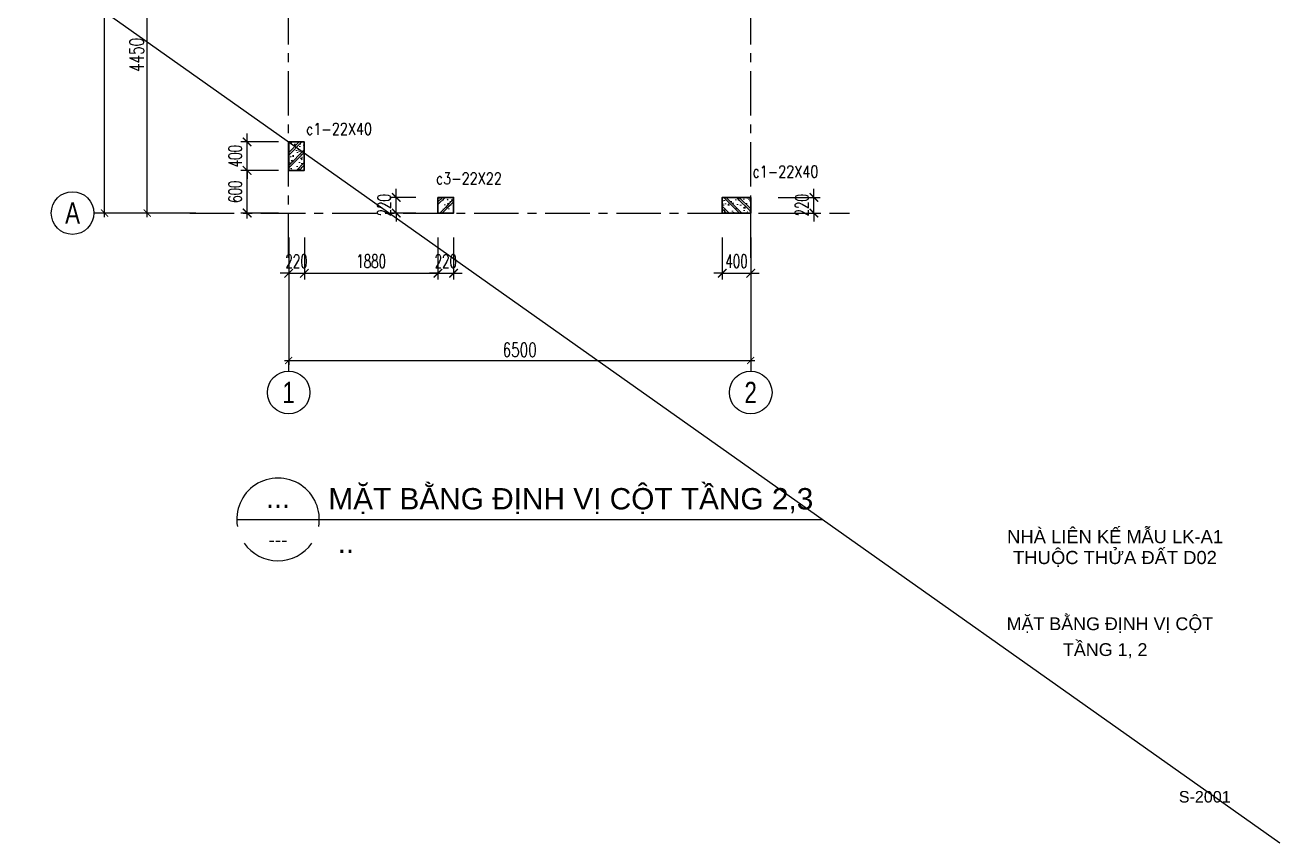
# Model space of a CAD drawing. Header units: millimetres. Extents: x -529861 to -223882, y -171969 to 61504.
# Drawn here: x -457432 to -439778, y -31442 to -19940 of the extents above; entities that cross this region are included whole.
import ezdxf
from ezdxf.enums import TextEntityAlignment as Align

# ---------------------------------------------------------------- set-up
doc = ezdxf.new("R2010")
doc.units = ezdxf.units.MM
doc.header["$LTSCALE"] = 5000
doc.linetypes.add('CENTER', pattern=[2, 1.25, -0.25, 0.25, -0.25])
doc.layers.get('Defpoints').update_dxf_attribs({"color": 143})
for name, color, linetype, lineweight in [('G-ANNO-TTLB', 7, 'Continuous', 18), ('KC-COT-HATCH', 13, 'Continuous', 15), ('KC-COT-NETCAT', 2, 'Continuous', 30), ('S-text', 2, 'Continuous', 20), ('S-TEXT35', 3, 'Continuous', 30)]:
    doc.layers.add(name, color=color, linetype=linetype, lineweight=lineweight)
for name, color, linetype in [('KC ICC-COTVACH', 3, 'Continuous'), ('KCS_AXIS', 18, 'CENTER'), ('KCS_BORDER', 3, 'Continuous'), ('KCS_CHI', 1, 'Continuous'), ('KCS_DIM', 1, 'Continuous'), ('KCS_TEXT', 2, 'Continuous'), ('KCS_TEXT_BANVE_SO', 1, 'Continuous'), ('KCS_TEXT_BANVE_TEN', 162, 'Continuous')]:
    doc.layers.add(name, color=color, linetype=linetype)
doc.layers.add('KCS_Plotter', color=11, linetype='Continuous', plot=False)
doc.styles.add('.VnArialH', font='')
doc.styles.add('Arial_13', font='arial.ttf', dxfattribs={"height": 2.5})
doc.styles.add('Arial_14', font='arial.ttf', dxfattribs={"height": 2.5})
doc.styles.add('s-text', font='vnsimli.shx', dxfattribs={"width": 0.7})
doc.styles.add('style1', font='arial.ttf', dxfattribs={"width": 0.75})
doc.styles.add('VNAVANTH', font='')
doc.styles.add('vnsimpli', font='vnsimli.shx', dxfattribs={"width": 0.65})
doc.styles.get('.VnArialH').set_extended_font_data('.VnArialH')
doc.styles.get('VNAVANTH').set_extended_font_data('.VnAvantH')
doc.dimstyles.new('1-100s', dxfattribs={"dimtxt": 200, "dimasz": 100, "dimexe": 60, "dimexo": 0, "dimgap": 50, "dimtad": 1, "dimdec": 0, "dimzin": 0, "dimdsep": 46, "dimtxsty": 's-text', "dimblk1": 'ARCHTICK', "dimblk2": 'ARCHTICK', "dimsah": 1, "dimcen": 80, "dimdle": 60, "dimclrd": 9, "dimclre": 9, "dimclrt": 2, "dimadec": 0, "dimazin": 0, "dimtfac": 0.0001, "dimtdec": 0, "dimtix": 1, "dimtmove": 1, "dimatfit": 3, "dimldrblk": 'ARCHTICK', "dimfxl": 200, "dimtolj": 1, "dimtzin": 0, "dimarcsym": 0})
doc.dimstyles.new('KCS_DIM75', dxfattribs={"dimscale": 75, "dimtxt": 2.5, "dimasz": 1.6, "dimexe": 1.2, "dimexo": 0, "dimgap": 1, "dimtad": 1, "dimdec": 0, "dimzin": 0, "dimdsep": 46, "dimtxsty": 'vnsimpli', "dimblk": 'ARCHTICK', "dimcen": 0, "dimdle": 1, "dimclrd": 256, "dimclre": 256, "dimclrt": 2, "dimadec": 0, "dimazin": 0, "dimtfac": 1, "dimtdec": 0, "dimtix": 1, "dimtmove": 2, "dimatfit": 3, "dimfxl": 1, "dimtolj": 1, "dimtzin": 0, "dimarcsym": 0})

# ---------------------------------------------------------------- blocks, each defined once
blk = doc.blocks.new('*U935')
at = {"layer": 'KC-COT-HATCH'}
h = blk.add_hatch(dxfattribs=at)
h.set_pattern_fill('CHAU-02', color=256, scale=30, pattern_type=2)
h.set_pattern_definition([(50, (-758.44, -466.9), (215.178, -18.826), [22.5, -247.5]), (355, (-758.44, -466.9), (-41.625, 225.658), [18, -198]), (100.451, (-740.51, -468.47), (173.553, 206.83), [19.122, -210.343]), (46.184, (-758.44, -406.9), (320.17, -49.656), [33.75, -371.25]), (96.636, (-731.76, -411.04), (280.4, 292.24), [28.68, -315.514]), (351.184, (-758.44, -406.9), (280.4, 292.24), [27, -297]), (21, (-728.44, -421.9), (179.072, -120.786), [22.5, -247.5]), (226, (-728.44, -421.9), (201.565, -109.66), [18, -198]), (71.451, (-713.52, -431.97), (252.067, 96.76), [19.122, -210.343]), (67.5, (-758.44, -466.9), (-46.775, 88.3123), [0, -195.6, 0, -201, 0, -198.75]), (4.5, (-758.44, -466.9), (85.005, 114.031), [0, -114.6, 0, -191.1, 0, -75.75]), (327.5, (-825.34, -466.9), (160.147, -6.7665), [0, -75, 0, -234, 0, -310.5]), (317.5, (-855.34, -466.9), (174.956, 30.031), [0, -97.5, 0, -155.4, 0, -220.5]), (315, (-758.44, -466.9), (90.156, 90.156), []), (315, (-758.44, -430.15), (90.156, 90.156), [])])
h.paths.add_polyline_path([(-110, 200), (-110, -200), (110, -200), (110, 200)])
at = {"layer": 'KC-COT-NETCAT'}
blk.add_lwpolyline([(-110, -200), (110, -200), (110, 200), (-110, 200)], close=True, dxfattribs=at)
blk = doc.blocks.new('_ArchTick')
at = {"color": 0, "linetype": 'ByBlock', "const_width": 0.15}
blk.add_lwpolyline([(-0.5, -0.5), (0.5, 0.5)], dxfattribs=at)
blk = doc.blocks.new('*D1159')
at = {"layer": 'Defpoints', "color": 0, "ltscale": 1500, "transparency": 16777216}
for p in [(-30105, -46736), (-23605, -46736), (-23605, -48212)]:
    blk.add_point(p, dxfattribs=at)
at = {"layer": 'KCS_DIM', "color": 9, "lineweight": -2, "ltscale": 1500, "transparency": 16777216}
for p, q in [((-30105, -46736), (-30105, -48272)), ((-23605, -46736), (-23605, -48272)), ((-30165, -48212), (-23545, -48212))]:
    blk.add_line(p, q, dxfattribs=at)
at = {"layer": 'KCS_DIM', "color": 9, "lineweight": -2, "ltscale": 1500, "transparency": 16777216, "xscale": 100, "yscale": 100, "zscale": 100, "rotation": 180}
blk.add_blockref('_ArchTick', (-30105, -48212), dxfattribs=at)
at = {"layer": 'KCS_DIM', "color": 9, "lineweight": -2, "ltscale": 1500, "transparency": 16777216, "xscale": 100, "yscale": 100, "zscale": 100}
blk.add_blockref('_ArchTick', (-23605, -48212), dxfattribs=at)
at = {"layer": 'KCS_DIM', "color": 2, "ltscale": 1500, "transparency": 16777216, "insert": (-26855, -48062), "char_height": 200, "attachment_point": 5, "style": 's-text'}
blk.add_mtext('\\A1;6500', dxfattribs=at)
blk = doc.blocks.new('*D1160')
at = {"layer": 'Defpoints', "color": 0, "ltscale": 1500, "transparency": 16777216}
for p in [(-32095, -41688), (-31449, -41688), (-31412, -46138)]:
    blk.add_point(p, dxfattribs=at)
at = {"layer": 'KCS_DIM', "color": 9, "lineweight": -2, "ltscale": 1500, "transparency": 16777216}
for p, q in [((-32095, -46198), (-32095, -41628)), ((-31449, -41688), (-32155, -41688)), ((-31412, -46138), (-32155, -46138))]:
    blk.add_line(p, q, dxfattribs=at)
at = {"layer": 'KCS_DIM', "color": 9, "lineweight": -2, "ltscale": 1500, "transparency": 16777216, "xscale": 100, "yscale": 100, "zscale": 100}
for p, rotation in [((-32095, -41688), 90), ((-32095, -46138), 270)]:
    blk.add_blockref('_ArchTick', p, dxfattribs=dict(at, rotation=rotation))
at = {"layer": 'KCS_DIM', "color": 2, "ltscale": 1500, "transparency": 16777216, "insert": (-32245, -43913), "char_height": 200, "attachment_point": 5, "rotation": 90, "style": 's-text'}
blk.add_mtext('\\A1;4450', dxfattribs=at)
blk = doc.blocks.new('*D1161')
at = {"layer": 'Defpoints', "color": 0, "ltscale": 1500, "transparency": 16777216}
for p in [(-32095, -39178), (-31495, -39178), (-31449, -41688)]:
    blk.add_point(p, dxfattribs=at)
at = {"layer": 'KCS_DIM', "color": 9, "lineweight": -2, "ltscale": 1500, "transparency": 16777216}
for p, q in [((-31495, -39178), (-32155, -39178)), ((-32095, -41748), (-32095, -39118)), ((-31449, -41688), (-32155, -41688))]:
    blk.add_line(p, q, dxfattribs=at)
at = {"layer": 'KCS_DIM', "color": 9, "lineweight": -2, "ltscale": 1500, "transparency": 16777216, "xscale": 100, "yscale": 100, "zscale": 100}
for p, rotation in [((-32095, -39178), 90), ((-32095, -41688), 270)]:
    blk.add_blockref('_ArchTick', p, dxfattribs=dict(at, rotation=rotation))
at = {"layer": 'KCS_DIM', "color": 2, "ltscale": 1500, "transparency": 16777216, "insert": (-32245, -40433), "char_height": 200, "attachment_point": 5, "rotation": 90, "style": 's-text'}
blk.add_mtext('\\A1;2510', dxfattribs=at)
blk = doc.blocks.new('*D1162')
at = {"layer": 'Defpoints', "color": 0, "ltscale": 1500, "transparency": 16777216}
for p in [(-32095, -34838), (-31346, -34838), (-31495, -39178)]:
    blk.add_point(p, dxfattribs=at)
at = {"layer": 'KCS_DIM', "color": 9, "lineweight": -2, "ltscale": 1500, "transparency": 16777216}
for p, q in [((-31346, -34838), (-32155, -34838)), ((-32095, -39238), (-32095, -34778)), ((-31495, -39178), (-32155, -39178))]:
    blk.add_line(p, q, dxfattribs=at)
at = {"layer": 'KCS_DIM', "color": 9, "lineweight": -2, "ltscale": 1500, "transparency": 16777216, "xscale": 100, "yscale": 100, "zscale": 100}
for p, rotation in [((-32095, -34838), 90), ((-32095, -39178), 270)]:
    blk.add_blockref('_ArchTick', p, dxfattribs=dict(at, rotation=rotation))
at = {"layer": 'KCS_DIM', "color": 2, "ltscale": 1500, "transparency": 16777216, "insert": (-32245, -37008), "char_height": 200, "attachment_point": 5, "rotation": 90, "style": 's-text'}
blk.add_mtext('\\A1;4340', dxfattribs=at)
blk = doc.blocks.new('*D1163')
at = {"layer": 'Defpoints', "color": 0, "ltscale": 1500, "transparency": 16777216}
for p in [(-32695, -34838), (-31495, -34838), (-31495, -46138)]:
    blk.add_point(p, dxfattribs=at)
at = {"layer": 'KCS_DIM', "color": 9, "lineweight": -2, "ltscale": 1500, "transparency": 16777216}
for p, q in [((-31495, -34838), (-32755, -34838)), ((-32695, -46198), (-32695, -34778)), ((-31495, -46138), (-32755, -46138))]:
    blk.add_line(p, q, dxfattribs=at)
at = {"layer": 'KCS_DIM', "color": 9, "lineweight": -2, "ltscale": 1500, "transparency": 16777216, "xscale": 100, "yscale": 100, "zscale": 100}
for p, rotation in [((-32695, -34838), 90), ((-32695, -46138), 270)]:
    blk.add_blockref('_ArchTick', p, dxfattribs=dict(at, rotation=rotation))
at = {"layer": 'KCS_DIM', "color": 2, "ltscale": 1500, "transparency": 16777216, "insert": (-32845, -40488), "char_height": 200, "attachment_point": 5, "rotation": 90, "style": 's-text'}
blk.add_mtext('\\A1;11300', dxfattribs=at)
blk = doc.blocks.new('*U10')
at = {"layer": 'KC-COT-HATCH'}
h = blk.add_hatch(dxfattribs=at)
h.set_pattern_fill('CHAU-02', color=256, scale=30, pattern_type=2)
h.set_pattern_definition([(50, (-758.44, -556.9), (215.178, -18.826), [22.5, -247.5]), (355, (-758.44, -556.9), (-41.625, 225.658), [18, -198]), (100.451, (-740.51, -558.47), (173.553, 206.83), [19.122, -210.343]), (46.184, (-758.44, -496.9), (320.17, -49.656), [33.75, -371.25]), (96.636, (-731.76, -501.04), (280.4, 292.24), [28.68, -315.514]), (351.184, (-758.44, -496.9), (280.4, 292.24), [27, -297]), (21, (-728.44, -511.9), (179.072, -120.786), [22.5, -247.5]), (226, (-728.44, -511.9), (201.565, -109.66), [18, -198]), (71.451, (-713.52, -521.97), (252.067, 96.76), [19.122, -210.343]), (67.5, (-758.44, -556.9), (-46.775, 88.3123), [0, -195.6, 0, -201, 0, -198.75]), (4.5, (-758.44, -556.9), (85.005, 114.031), [0, -114.6, 0, -191.1, 0, -75.75]), (327.5, (-825.34, -556.9), (160.147, -6.7665), [0, -75, 0, -234, 0, -310.5]), (317.5, (-855.34, -556.9), (174.956, 30.031), [0, -97.5, 0, -155.4, 0, -220.5]), (315, (-758.44, -556.9), (90.156, 90.156), []), (315, (-758.44, -520.15), (90.156, 90.156), [])])
h.paths.add_polyline_path([(-110, 110), (-110, -110), (110, -110), (110, 110)])
at = {"layer": 'KC-COT-NETCAT'}
blk.add_lwpolyline([(-110, -110), (110, -110), (110, 110), (-110, 110)], close=True, dxfattribs=at)
blk = doc.blocks.new('*U21')
blk.add_line((1, 0), (129.17, 0))
for major_axis, start_param, end_param in [((9.04, 0), -0.176637, 3.316767), ((-9.04, 0.01), 0.612827, 2.529211)]:
    blk.add_ellipse((10.04, 0), major_axis=major_axis, ratio=1, start_param=start_param, end_param=end_param)
at = {"layer": 'S-TEXT35', "style": 'VNAVANTH'}
for tag, p in [('VIET_NAME', (21.64, 3.33)), ('ENGLISH_NAME', (21.64, -7.83))]:
    blk.add_attdef(tag, p, '', height=5, dxfattribs=at)
for tag, height, p in [('VIEW-NUMBER', 5, (10.04, 1.5)), ('SHEET_NUMBER', 2.5, (10.04, -5))]:
    blk.add_attdef(tag, text='', height=height, dxfattribs=at).set_placement(p, align=Align.CENTER)
blk = doc.blocks.new('*D1048')
at = {"layer": 'Defpoints', "color": 0, "linetype": 'ByBlock', "ltscale": 1500, "transparency": 16777216}
for p in [(-454308, -21983), (-453865, -21983), (-453865, -22583)]:
    blk.add_point(p, dxfattribs=at)
at = {"layer": 'KCS_DIM', "linetype": 'ByBlock', "lineweight": -2, "ltscale": 1500, "transparency": 16777216}
for p, q in [((-453865, -21983), (-454398, -21983)), ((-454308, -22658), (-454308, -21908)), ((-453865, -22583), (-454398, -22583))]:
    blk.add_line(p, q, dxfattribs=at)
at = {"layer": 'KCS_DIM', "linetype": 'ByBlock', "lineweight": -2, "ltscale": 1500, "transparency": 16777216, "xscale": 120, "yscale": 120, "zscale": 120}
for p, rotation in [((-454308, -21983), 90), ((-454308, -22583), 270)]:
    blk.add_blockref('_ArchTick', p, dxfattribs=dict(at, rotation=rotation))
at = {"layer": 'KCS_DIM', "color": 2, "linetype": 'ByBlock', "ltscale": 1500, "transparency": 16777216, "insert": (-454477, -22283), "char_height": 187.5, "attachment_point": 5, "rotation": 90, "style": 'vnsimpli'}
blk.add_mtext('\\A1;600', dxfattribs=at)
blk = doc.blocks.new('*D1039')
at = {"layer": 'Defpoints', "color": 0, "linetype": 'ByBlock', "ltscale": 1500, "transparency": 16777216}
for p in [(-454308, -21583), (-453865, -21583), (-453865, -21983)]:
    blk.add_point(p, dxfattribs=at)
at = {"layer": 'KCS_DIM', "linetype": 'ByBlock', "lineweight": -2, "ltscale": 1500, "transparency": 16777216}
for p, q in [((-454308, -21583), (-454308, -21463)), ((-453865, -21583), (-454398, -21583)), ((-454308, -21983), (-454308, -21583)), ((-453865, -21983), (-454398, -21983)), ((-454308, -21983), (-454308, -22103))]:
    blk.add_line(p, q, dxfattribs=at)
at = {"layer": 'KCS_DIM', "linetype": 'ByBlock', "lineweight": -2, "ltscale": 1500, "transparency": 16777216, "xscale": 120, "yscale": 120, "zscale": 120}
for p, rotation in [((-454308, -21583), 270), ((-454308, -21983), 90)]:
    blk.add_blockref('_ArchTick', p, dxfattribs=dict(at, rotation=rotation))
at = {"layer": 'KCS_DIM', "color": 2, "linetype": 'ByBlock', "ltscale": 1500, "transparency": 16777216, "insert": (-454477, -21783), "char_height": 187.5, "attachment_point": 5, "rotation": 90, "style": 'vnsimpli'}
blk.add_mtext('\\A1;400', dxfattribs=at)
blk = doc.blocks.new('*D1040')
at = {"layer": 'Defpoints', "color": 0, "linetype": 'ByBlock', "ltscale": 1500, "transparency": 16777216}
for p in [(-453723, -22928), (-453503, -22928), (-453503, -23430)]:
    blk.add_point(p, dxfattribs=at)
at = {"layer": 'KCS_DIM', "linetype": 'ByBlock', "lineweight": -2, "ltscale": 1500, "transparency": 16777216}
for p, q in [((-453723, -22928), (-453723, -23520)), ((-453503, -22928), (-453503, -23520)), ((-453723, -23430), (-453843, -23430)), ((-453723, -23430), (-453503, -23430)), ((-453503, -23430), (-453383, -23430))]:
    blk.add_line(p, q, dxfattribs=at)
at = {"layer": 'KCS_DIM', "linetype": 'ByBlock', "lineweight": -2, "ltscale": 1500, "transparency": 16777216, "xscale": 120, "yscale": 120, "zscale": 120}
blk.add_blockref('_ArchTick', (-453723, -23430), dxfattribs=at)
at = {"layer": 'KCS_DIM', "linetype": 'ByBlock', "lineweight": -2, "ltscale": 1500, "transparency": 16777216, "xscale": 120, "yscale": 120, "zscale": 120, "rotation": 180}
blk.add_blockref('_ArchTick', (-453503, -23430), dxfattribs=at)
at = {"layer": 'KCS_DIM', "color": 2, "linetype": 'ByBlock', "ltscale": 1500, "transparency": 16777216, "insert": (-453613, -23262), "char_height": 187.5, "attachment_point": 5, "style": 'vnsimpli'}
blk.add_mtext('\\A1;220', dxfattribs=at)
blk = doc.blocks.new('*D1041')
at = {"layer": 'Defpoints', "color": 0, "linetype": 'ByBlock', "ltscale": 1500, "transparency": 16777216}
for p in [(-447623, -22928), (-447223, -22928), (-447223, -23430)]:
    blk.add_point(p, dxfattribs=at)
at = {"layer": 'KCS_DIM', "linetype": 'ByBlock', "lineweight": -2, "ltscale": 1500, "transparency": 16777216}
for p, q in [((-447623, -22928), (-447623, -23520)), ((-447223, -22928), (-447223, -23520)), ((-447623, -23430), (-447743, -23430)), ((-447623, -23430), (-447223, -23430)), ((-447223, -23430), (-447103, -23430))]:
    blk.add_line(p, q, dxfattribs=at)
at = {"layer": 'KCS_DIM', "linetype": 'ByBlock', "lineweight": -2, "ltscale": 1500, "transparency": 16777216, "xscale": 120, "yscale": 120, "zscale": 120}
blk.add_blockref('_ArchTick', (-447623, -23430), dxfattribs=at)
at = {"layer": 'KCS_DIM', "linetype": 'ByBlock', "lineweight": -2, "ltscale": 1500, "transparency": 16777216, "xscale": 120, "yscale": 120, "zscale": 120, "rotation": 180}
blk.add_blockref('_ArchTick', (-447223, -23430), dxfattribs=at)
at = {"layer": 'KCS_DIM', "color": 2, "linetype": 'ByBlock', "ltscale": 1500, "transparency": 16777216, "insert": (-447423, -23262), "char_height": 187.5, "attachment_point": 5, "style": 'vnsimpli'}
blk.add_mtext('\\A1;400', dxfattribs=at)
blk = doc.blocks.new('*D1042')
at = {"layer": 'Defpoints', "color": 0, "linetype": 'ByBlock', "ltscale": 1500, "transparency": 16777216}
for p in [(-446838, -22363), (-446334, -22363), (-446838, -22583)]:
    blk.add_point(p, dxfattribs=at)
at = {"layer": 'KCS_DIM', "linetype": 'ByBlock', "lineweight": -2, "ltscale": 1500, "transparency": 16777216}
for p, q in [((-446838, -22363), (-446244, -22363)), ((-446334, -22363), (-446334, -22243)), ((-446334, -22583), (-446334, -22363)), ((-446838, -22583), (-446244, -22583)), ((-446334, -22583), (-446334, -22703))]:
    blk.add_line(p, q, dxfattribs=at)
at = {"layer": 'KCS_DIM', "linetype": 'ByBlock', "lineweight": -2, "ltscale": 1500, "transparency": 16777216, "xscale": 120, "yscale": 120, "zscale": 120}
for p, rotation in [((-446334, -22363), 270), ((-446334, -22583), 90)]:
    blk.add_blockref('_ArchTick', p, dxfattribs=dict(at, rotation=rotation))
at = {"layer": 'KCS_DIM', "color": 2, "linetype": 'ByBlock', "ltscale": 1500, "transparency": 16777216, "insert": (-446502, -22473), "char_height": 187.5, "attachment_point": 5, "rotation": 90, "style": 'vnsimpli'}
blk.add_mtext('\\A1;220', dxfattribs=at)
blk = doc.blocks.new('*D1049')
at = {"layer": 'Defpoints', "color": 0, "linetype": 'ByBlock', "ltscale": 1500, "transparency": 16777216}
for p in [(-453503, -22928), (-451623, -22928), (-451623, -23430)]:
    blk.add_point(p, dxfattribs=at)
at = {"layer": 'KCS_DIM', "linetype": 'ByBlock', "lineweight": -2, "ltscale": 1500, "transparency": 16777216}
for p, q in [((-453503, -22928), (-453503, -23520)), ((-451623, -22928), (-451623, -23520)), ((-453578, -23430), (-451548, -23430))]:
    blk.add_line(p, q, dxfattribs=at)
at = {"layer": 'KCS_DIM', "linetype": 'ByBlock', "lineweight": -2, "ltscale": 1500, "transparency": 16777216, "xscale": 120, "yscale": 120, "zscale": 120, "rotation": 180}
blk.add_blockref('_ArchTick', (-453503, -23430), dxfattribs=at)
at = {"layer": 'KCS_DIM', "linetype": 'ByBlock', "lineweight": -2, "ltscale": 1500, "transparency": 16777216, "xscale": 120, "yscale": 120, "zscale": 120}
blk.add_blockref('_ArchTick', (-451623, -23430), dxfattribs=at)
at = {"layer": 'KCS_DIM', "color": 2, "linetype": 'ByBlock', "ltscale": 1500, "transparency": 16777216, "insert": (-452563, -23262), "char_height": 187.5, "attachment_point": 5, "style": 'vnsimpli'}
blk.add_mtext('\\A1;1880', dxfattribs=at)
blk = doc.blocks.new('*D1050')
at = {"layer": 'Defpoints', "color": 0, "linetype": 'ByBlock', "ltscale": 1500, "transparency": 16777216}
for p in [(-451623, -22928), (-451403, -22928), (-451403, -23430)]:
    blk.add_point(p, dxfattribs=at)
at = {"layer": 'KCS_DIM', "linetype": 'ByBlock', "lineweight": -2, "ltscale": 1500, "transparency": 16777216}
for p, q in [((-451623, -22928), (-451623, -23520)), ((-451403, -22928), (-451403, -23520)), ((-451623, -23430), (-451743, -23430)), ((-451623, -23430), (-451403, -23430)), ((-451403, -23430), (-451283, -23430))]:
    blk.add_line(p, q, dxfattribs=at)
at = {"layer": 'KCS_DIM', "linetype": 'ByBlock', "lineweight": -2, "ltscale": 1500, "transparency": 16777216, "xscale": 120, "yscale": 120, "zscale": 120}
blk.add_blockref('_ArchTick', (-451623, -23430), dxfattribs=at)
at = {"layer": 'KCS_DIM', "linetype": 'ByBlock', "lineweight": -2, "ltscale": 1500, "transparency": 16777216, "xscale": 120, "yscale": 120, "zscale": 120, "rotation": 180}
blk.add_blockref('_ArchTick', (-451403, -23430), dxfattribs=at)
at = {"layer": 'KCS_DIM', "color": 2, "linetype": 'ByBlock', "ltscale": 1500, "transparency": 16777216, "insert": (-451513, -23262), "char_height": 187.5, "attachment_point": 5, "style": 'vnsimpli'}
blk.add_mtext('\\A1;220', dxfattribs=at)
blk = doc.blocks.new('*D1051')
at = {"layer": 'Defpoints', "color": 0, "linetype": 'ByBlock', "ltscale": 1500, "transparency": 16777216}
for p in [(-452210, -22363), (-451936, -22363), (-451936, -22583)]:
    blk.add_point(p, dxfattribs=at)
at = {"layer": 'KCS_DIM', "linetype": 'ByBlock', "lineweight": -2, "ltscale": 1500, "transparency": 16777216}
for p, q in [((-451936, -22363), (-452300, -22363)), ((-452210, -22363), (-452210, -22243)), ((-452210, -22583), (-452210, -22363)), ((-451936, -22583), (-452300, -22583)), ((-452210, -22583), (-452210, -22703))]:
    blk.add_line(p, q, dxfattribs=at)
at = {"layer": 'KCS_DIM', "linetype": 'ByBlock', "lineweight": -2, "ltscale": 1500, "transparency": 16777216, "xscale": 120, "yscale": 120, "zscale": 120}
for p, rotation in [((-452210, -22363), 270), ((-452210, -22583), 90)]:
    blk.add_blockref('_ArchTick', p, dxfattribs=dict(at, rotation=rotation))
at = {"layer": 'KCS_DIM', "color": 2, "linetype": 'ByBlock', "ltscale": 1500, "transparency": 16777216, "insert": (-452379, -22473), "char_height": 187.5, "attachment_point": 5, "rotation": 90, "style": 'vnsimpli'}
blk.add_mtext('\\A1;220', dxfattribs=at)
blk = doc.blocks.new('2-LUOI TRUC')
at = {"layer": 'KCS_AXIS', "ltscale": 0.1}
for p, q in [((-30105.3, -46766.5), (-30105.3, -33447.5)), ((-23605.3, -46766.5), (-23605.3, -33447.5)), ((-31495.3, -34837.5), (-22215.3, -34837.5)), ((-31495.3, -39177.5), (-22215.3, -39177.5)), ((-31495.3, -41687.5), (-22215.3, -41687.5)), ((-31495.3, -46137.5), (-22215.3, -46137.5))]:
    blk.add_line(p, q, dxfattribs=at)
at = {"layer": 'KCS_CHI', "ltscale": 1500}
for p, q in [((-32695.3, -34837.5), (-32845.3, -34837.5)), ((-32695.3, -39177.5), (-32845.3, -39177.5)), ((-32695.3, -41687.5), (-32845.3, -41687.5)), ((-32695.3, -46137.5), (-32845.3, -46137.5)), ((-30105.3, -48211.7), (-30105.3, -48361.7)), ((-23605.3, -48211.7), (-23605.3, -48361.7))]:
    blk.add_line(p, q, dxfattribs=at)
for centre in [(-33145.3, -34837.5), (-33145.3, -39177.5), (-33145.3, -41687.5), (-33145.3, -46137.5), (-30105.3, -48661.7), (-23605.3, -48661.7)]:
    blk.add_circle(centre, 300, dxfattribs=at)
at = {"layer": 'KCS_TEXT', "color": 4, "ltscale": 1500, "style": 'style1', "width": 0.75}
for s, p in [('D', (-33145.3, -34837.5)), ('C', (-33145.3, -39177.5)), ('B', (-33145.3, -41687.5)), ('A', (-33145.3, -46137.5)), ('1', (-30105.3, -48661.7)), ('2', (-23605.3, -48661.7))]:
    blk.add_text(s, height=300, dxfattribs=at).set_placement(p, align=Align.MIDDLE_CENTER)
at = {"layer": 'KCS_DIM', "ltscale": 1500}
for base, p1, p2, picture, middle in [((-32695.3, -34837.5), (-31495.3, -46137.5), (-31495.3, -34837.5), '*D1163', (-32845.3, -40487.5)), ((-32095.3, -34837.5), (-31495.3, -39177.5), (-31345.8, -34837.5), '*D1162', (-32245.3, -37007.5)), ((-32095.3, -39177.5), (-31449, -41687.5), (-31495.3, -39177.5), '*D1161', (-32245.3, -40432.5)), ((-32095.3, -41687.5), (-31412.2, -46137.5), (-31449, -41687.5), '*D1160', (-32245.3, -43912.5))]:
    dim = blk.add_linear_dim(base=base, p1=p1, p2=p2, angle=90, dimstyle='1-100s', dxfattribs=at)
    dim.commit()
    dim.dimension.update_dxf_attribs({"geometry": picture, "text_midpoint": middle})
dim = blk.add_linear_dim(base=(-23605.3, -48211.7), p1=(-30105.3, -46735.7), p2=(-23605.3, -46735.7), dimstyle='1-100s', dxfattribs=at)
dim.commit()
dim.dimension.update_dxf_attribs({"geometry": '*D1159', "text_midpoint": (-26855.3, -48061.7)})
blk = doc.blocks.new('2-MBC T2')
at = {"layer": 'KC ICC-COTVACH'}
for name, p, xscale, rotation in [('*U935', (90, 11080), -1.000000000000001, 90), ('*U935', (6190, 11080), -1.000000000000001, 90), ('*U935', (0, 6940), -1, 180), ('*U935', (6280, 6940), -1, 180), ('*U935', (0, 4140), -1, 180), ('*U935', (6280, 4140), -1, 180), ('*U935', (0, 690), -1, 180), ('*U10', (2100, 0), -1, 180), ('*U935', (6190, 0), -1.000000000000001, 90)]:
    blk.add_blockref(name, p, dxfattribs=dict(at, xscale=xscale, rotation=rotation))
at = {"layer": 'KCS_AXIS'}
blk.add_blockref('2-LUOI TRUC', (29995, 46028), dxfattribs=at)

msp = doc.modelspace()

# ---------------------------------------------------------------- linework, layer by layer
at = {"layer": 'KCS_Plotter', "linetype": 'ByBlock', "ltscale": 1500}
msp.add_line((-472309.84, -8437.61), (-439778.22, -31442.11), dxfattribs=at)

# ---------------------------------------------------------------- block references
ref = msp.add_blockref('*U21', (-454518.64, -26891.82), dxfattribs=dict(xscale=64.285713, yscale=64.285713, zscale=64.285713))
ref.add_attrib('SHEET_NUMBER', '---', dxfattribs={"layer": 'S-text', "height": 200, "style": 'VNAVANTH'}).set_placement((-453873.2, -27277.53), align=Align.CENTER)
ref.add_attrib('ENGLISH_NAME', '..', (-453034.9, -27364.93), dxfattribs={"layer": 'S-text', "height": 300, "style": '.VnArialH'})
ref.add_attrib('VIET_NAME', 'MÆT B»NG §ÞNH VÞ CéT TÇNG 2,3', (-453165.17, -26751.65), dxfattribs={"layer": 'S-text', "height": 300, "style": '.VnArialH'})
ref.add_attrib('VIEW-NUMBER', '...', dxfattribs={"layer": 'S-text', "height": 300, "style": 'VNAVANTH'}).set_placement((-453873.2, -26731.1), align=Align.CENTER)
at = {"layer": 'KCS_BORDER', "ltscale": 1500}
msp.add_blockref('2-MBC T2', (-453613.36, -22473.4), dxfattribs=at)

# ---------------------------------------------------------------- texts
at = {"layer": 'G-ANNO-TTLB', "lineweight": 9, "attachment_point": 1}
for s, insert, char_height, width, style in [('NHÀ LIÊN K', (-443615.74, -27041.91), 185.034, 1738.5418, 'Arial_13'), ('\\fArial|b0|i0|c254|p34|;Ế', (-442181.3, -27041.91), 185.0344, 207.6756, 'Arial_14'), ('\\fArial|b0|i0|c254|p34|;Ẫ', (-441726, -27041.91), 185.0344, 207.6756, 'Arial_14'), (' M', (-442009.95, -27041.91), 185.034, 344.1482, 'Arial_13'), ('U LK-A1', (-441554.65, -27041.91), 185.034, 1180.7844, 'Arial_13'), ('THU', (-443532.52, -27335.65), 185.034, 646.7613, 'Arial_13'), ('\\fArial|b0|i0|c254|p34|;Ộ', (-442998.89, -27335.65), 185.0344, 243.2772, 'Arial_14'), ('C TH', (-442798.16, -27335.65), 185.034, 735.7651, 'Arial_13'), ('\\fArial|b0|i0|c254|p34|;Ử', (-442191.1, -27335.65), 185.0344, 267.0115, 'Arial_14'), ('A ', (-441970.79, -27335.65), 185.034, 296.6795, 'Arial_13'), ('Đ', (-441726, -27335.65), 185.03, 225.4764, 'Arial_13'), ('\\fArial|b0|i0|c254|p34|;Ấ', (-441539.97, -27335.65), 185.0344, 207.6756, 'Arial_14'), ('T D02', (-441368.62, -27335.65), 185.034, 854.4369, 'Arial_13')]:
    msp.add_mtext(s, dxfattribs=dict(at, insert=insert, char_height=char_height, width=width, style=style))
at = {"layer": 'KCS_TEXT_BANVE_SO', "linetype": 'ByBlock', "style": 'Arial_13'}
msp.add_text('S-2001', height=162, dxfattribs=at).set_placement((-441200.54, -30874.57))
at = {"layer": 'KCS_TEXT_BANVE_TEN', "linetype": 'ByBlock', "style": 'Arial_13'}
for s, p in [('MẶT BẰNG ĐỊNH VỊ CỘT ', (-443622.95, -28449.93)), ('TẦNG 1, 2', (-442829.98, -28813.4))]:
    msp.add_text(s, height=180, dxfattribs=at).set_placement(p)
at = {"layer": 'S-text', "style": 's-text', "width": 0.8}
for s, p in [('c1-22X40', (-453014.62, -21483.14, 0)), ('c3-22X22', (-451187.99, -22179.43, 0)), ('c1-22X40', (-446734.62, -22083.14, 0))]:
    msp.add_text(s, height=165, dxfattribs=at).set_placement(p, align=Align.CENTER)

# ---------------------------------------------------------------- dimensions: what is measured, and where the dimension line sits
at = {"layer": 'KCS_DIM', "linetype": 'ByBlock', "ltscale": 1500}
for base, p1, p2, picture, middle in [((-454307.89, -21583.4), (-453864.71, -21983.4), (-453864.71, -21583.4), '*D1039', (-454476.64, -21783.4)), ((-454307.89, -21983.4), (-453864.71, -22583.4), (-453864.71, -21983.4), '*D1048', (-454476.64, -22283.4)), ((-452209.92, -22363.4), (-451935.79, -22583.4), (-451935.79, -22363.4), '*D1051', (-452378.67, -22473.4)), ((-446333.7, -22363.4), (-446837.97, -22583.4), (-446837.97, -22363.4), '*D1042', (-446502.45, -22473.4))]:
    dim = msp.add_linear_dim(base=base, p1=p1, p2=p2, angle=90, dimstyle='KCS_DIM75', dxfattribs=at)
    dim.commit()
    dim.dimension.update_dxf_attribs({"geometry": picture, "text_midpoint": middle})
for base, p1, p2, picture, middle in [((-453503.36, -23430.49), (-453723.36, -22928.14), (-453503.36, -22928.14), '*D1040', (-453613.36, -23261.74)), ((-451623.36, -23430.49), (-453503.36, -22928.14), (-451623.36, -22928.14), '*D1049', (-452563.36, -23261.74)), ((-451403.36, -23430.49), (-451623.36, -22928.14), (-451403.36, -22928.14), '*D1050', (-451513.36, -23261.74)), ((-447223.36, -23430.49), (-447623.36, -22928.14), (-447223.36, -22928.14), '*D1041', (-447423.36, -23261.74))]:
    dim = msp.add_linear_dim(base=base, p1=p1, p2=p2, dimstyle='KCS_DIM75', dxfattribs=at)
    dim.commit()
    dim.dimension.update_dxf_attribs({"geometry": picture, "text_midpoint": middle})

doc.saveas('drawing.dxf')
